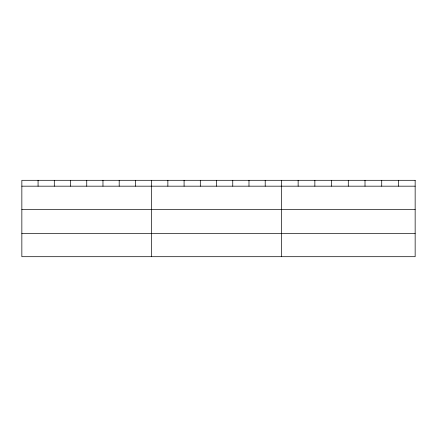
<?xml version="1.0" encoding="UTF-8"?>
<svg xmlns="http://www.w3.org/2000/svg" width="437" height="437" viewBox="0 0 437 437"><rect width="100%" height="100%" fill="white"/><g stroke="black" fill="none" stroke-linecap="round" stroke-linejoin="round"><path stroke-width="0.66" d="M21.85 186.173L415.15 186.173M21.85 209.449L415.15 209.449M21.85 233.424L415.15 233.424M398.435 180.301L398.435 186.173M381.719 180.301L381.719 186.173M365.004 180.301L365.004 186.173M348.289 180.301L348.289 186.173M331.574 180.301L331.574 186.173M314.858 180.301L314.858 186.173M298.143 180.301L298.143 186.173M281.428 180.301L281.428 256.699M265.204 180.301L265.204 186.173M248.981 180.301L248.981 186.173M232.757 180.301L232.757 186.173M216.534 180.301L216.534 186.173M200.31 180.301L200.31 186.173M184.086 180.301L184.086 186.173M167.863 180.301L167.863 186.173M151.639 180.301L151.639 256.699M135.415 180.301L135.415 186.173M119.192 180.301L119.192 186.173M102.968 180.301L102.968 186.173M86.745 180.301L86.745 186.173M70.521 180.301L70.521 186.173M54.297 180.301L54.297 186.173M38.074 180.301L38.074 186.173M415.15 180.301L21.85 180.301L21.85 256.699L415.15 256.699L415.15 180.301"/></g></svg>
